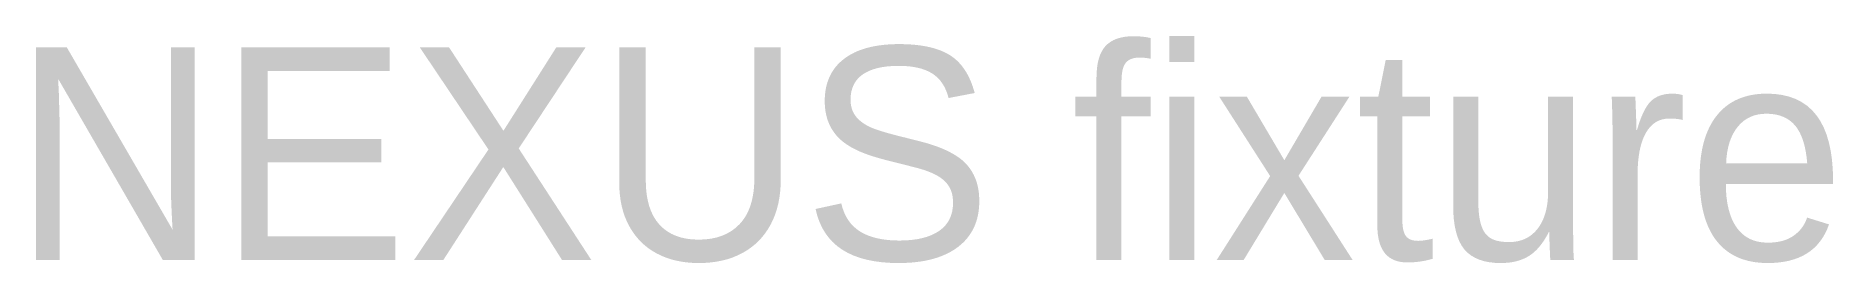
# Model space of a CAD drawing. Header units: metres. Extents: x 5.3 to 26.4, y 5 to 7.6.
import ezdxf

# ---------------------------------------------------------------- set-up
doc = ezdxf.new("R2010")
doc.units = ezdxf.units.M
doc.layers.get('0').update_dxf_attribs({"linetype": 'CONTINUOUS'})

msp = doc.modelspace()

# ---------------------------------------------------------------- texts
msp.add_text('NEXUS fixture', height=2.5).set_placement((5, 5))

doc.saveas('drawing.dxf')
